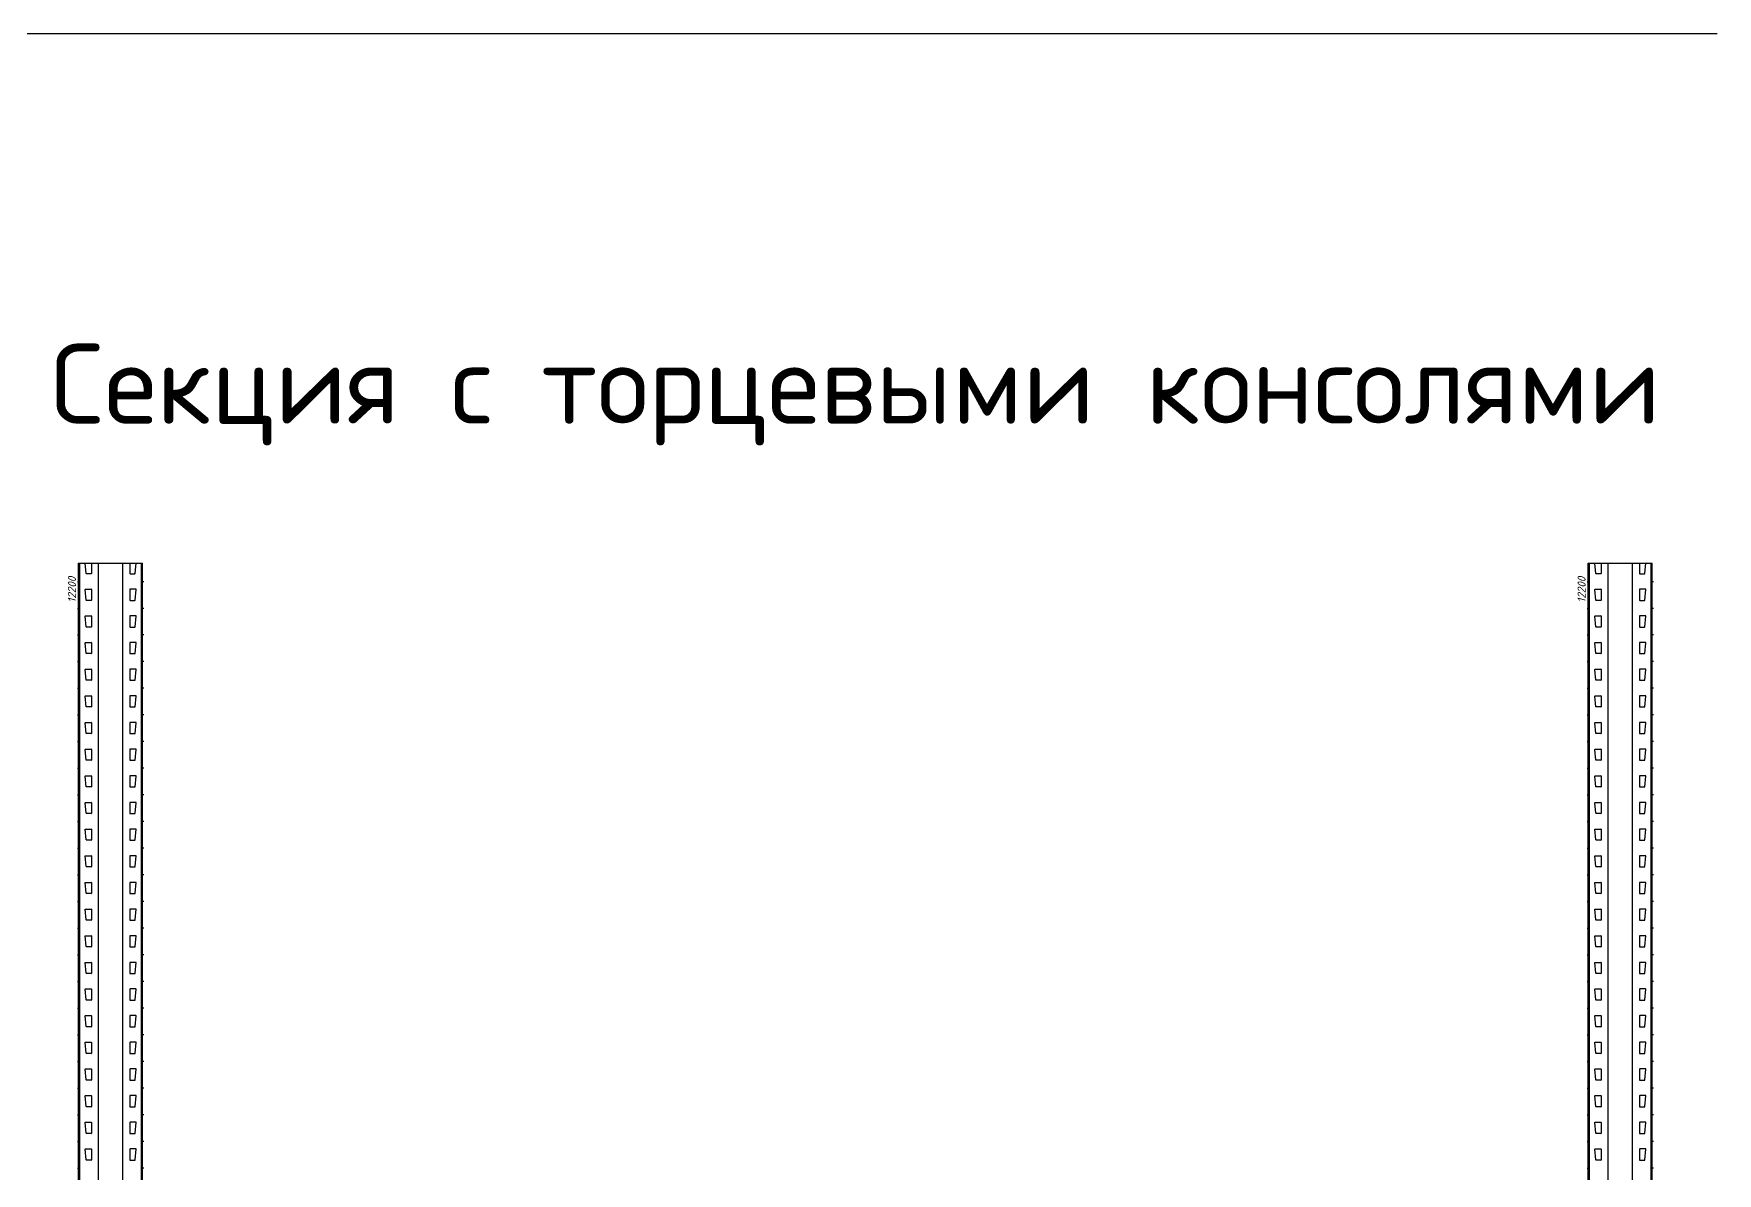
# Model space of a CAD drawing. Header units: millimetres. Extents: x 2140 to 223837, y 2113 to 170313.
# Drawn here: x 219897 to 223054, y 120785 to 122922 of the extents above; entities that cross this region are included whole.
import ezdxf

# ---------------------------------------------------------------- set-up
doc = ezdxf.new("R2010")
doc.units = ezdxf.units.MM
doc.layers.add('2.Стойка', color=7, linetype='Continuous')
doc.layers.add('Сетка def', color=7, linetype='Continuous')
doc.styles.get("Standard").update_dxf_attribs({"font": 'isocpeur.ttf'})
doc.styles.add('Курсив', font='isocpeui.ttf')
doc.dimstyles.new('Рзм блок', dxfattribs={"dimtxt": 40, "dimasz": 80, "dimexe": 0.18, "dimexo": 0, "dimgap": 5, "dimtad": 1, "dimtoh": 1, "dimdec": 0, "dimzin": 0, "dimdsep": 46, "dimtxsty": 'Курсив', "dimblk": 'NONE', "dimcen": 0.09, "dimse1": 1, "dimse2": 1, "dimsd1": 1, "dimsd2": 1, "dimadec": 0, "dimazin": 0, "dimtfac": 1, "dimtdec": 0, "dimtofl": 0, "dimtmove": 0, "dimatfit": 2, "dimldrblk": 'NONE', "dimfxl": 0.18, "dimtolj": 1, "dimtzin": 0, "dimarcsym": 0})

# ---------------------------------------------------------------- blocks, each defined once
blk = doc.blocks.new('*D492')
at = {"layer": 'Defpoints', "color": 0, "linetype": 'ByBlock', "transparency": 16777216}
for p in [(-120, 12200), (0, 12200), (0, 0)]:
    blk.add_point(p, dxfattribs=at)
at = {"color": 0, "linetype": 'ByBlock', "transparency": 16777216, "insert": (-132.5, 12150), "char_height": 15, "attachment_point": 5, "rotation": 90, "style": 'Курсив'}
blk.add_mtext('\\A1;12200', dxfattribs=at)
blk = doc.blocks.new('_None')
blk = doc.blocks.new('*D495')
at = {"layer": 'Defpoints', "color": 0, "linetype": 'ByBlock', "transparency": 16777216}
for p in [(-120, 12200), (0, 12200), (0, 0)]:
    blk.add_point(p, dxfattribs=at)
at = {"color": 0, "linetype": 'ByBlock', "transparency": 16777216, "insert": (-132.5, 12150), "char_height": 15, "attachment_point": 5, "rotation": 90, "style": 'Курсив'}
blk.add_mtext('\\A1;12200', dxfattribs=at)
blk = doc.blocks.new('*U491')
at = {"layer": '2.Стойка', "color": 0, "linetype": 'ByBlock'}
for p, q in [((-120, 0), (-120, 12200)), ((-120, 12200), (0, 12200)), ((-118, 0), (-118, 12200)), ((-106.1, 12180.5), (-108, 12200)), ((-96, 12200), (-96, 12180.5)), ((-82.7, 0), (-82.7, 12200)), ((-37.3, 0), (-37.3, 12200)), ((-24, 12200), (-24, 12180.5)), ((-13.9, 12180.5), (-12, 12200)), ((-2, 0), (-2, 12200)), ((0, 0), (0, 12200)), ((-122, 12165), (-118, 12165)), ((-120, 12170.5), (-118, 12170.5)), ((-120, 12159.5), (-118, 12159.5)), ((-96.5, 12180), (-105.6, 12180)), ((-23.5, 12180), (-14.4, 12180)), ((0, 12170.5), (-2, 12170.5)), ((2, 12165), (-2, 12165)), ((0, 12159.5), (-2, 12159.5)), ((-120, 12120.5), (-118, 12120.5)), ((-106.1, 12130.5), (-108, 12150.5)), ((-107.5, 12151), (-96.5, 12151)), ((-96.5, 12130), (-105.6, 12130)), ((-96, 12150.5), (-96, 12130.5)), ((-24, 12150.5), (-24, 12130.5)), ((-12.5, 12151), (-23.5, 12151)), ((-23.5, 12130), (-14.4, 12130)), ((-13.9, 12130.5), (-12, 12150.5)), ((0, 12120.5), (-2, 12120.5)), ((-122, 12115), (-118, 12115)), ((-120, 12109.5), (-118, 12109.5)), ((-106.1, 12080.5), (-108, 12100.5)), ((-107.5, 12101), (-96.5, 12101)), ((-96, 12100.5), (-96, 12080.5)), ((-24, 12100.5), (-24, 12080.5)), ((-12.5, 12101), (-23.5, 12101)), ((-13.9, 12080.5), (-12, 12100.5)), ((2, 12115), (-2, 12115)), ((0, 12109.5), (-2, 12109.5)), ((-122, 12065), (-118, 12065)), ((-120, 12070.5), (-118, 12070.5)), ((-120, 12059.5), (-118, 12059.5)), ((-96.5, 12080), (-105.6, 12080)), ((-23.5, 12080), (-14.4, 12080)), ((0, 12070.5), (-2, 12070.5)), ((2, 12065), (-2, 12065)), ((0, 12059.5), (-2, 12059.5)), ((-106.1, 12030.5), (-108, 12050.5)), ((-107.5, 12051), (-96.5, 12051)), ((-96.5, 12030), (-105.6, 12030)), ((-96, 12050.5), (-96, 12030.5)), ((-24, 12050.5), (-24, 12030.5)), ((-12.5, 12051), (-23.5, 12051)), ((-23.5, 12030), (-14.4, 12030)), ((-13.9, 12030.5), (-12, 12050.5)), ((-122, 12015), (-118, 12015)), ((-120, 12020.5), (-118, 12020.5)), ((-120, 12009.5), (-118, 12009.5)), ((-106.1, 11980.5), (-108, 12000.5)), ((-107.5, 12001), (-96.5, 12001)), ((-96, 12000.5), (-96, 11980.5)), ((-24, 12000.5), (-24, 11980.5)), ((-12.5, 12001), (-23.5, 12001)), ((-13.9, 11980.5), (-12, 12000.5)), ((0, 12020.5), (-2, 12020.5)), ((2, 12015), (-2, 12015)), ((0, 12009.5), (-2, 12009.5)), ((-122, 11965), (-118, 11965)), ((-120, 11970.5), (-118, 11970.5)), ((-96.5, 11980), (-105.6, 11980)), ((-23.5, 11980), (-14.4, 11980)), ((0, 11970.5), (-2, 11970.5)), ((2, 11965), (-2, 11965)), ((-120, 11959.5), (-118, 11959.5)), ((-106.1, 11930.5), (-108, 11950.5)), ((-107.5, 11951), (-96.5, 11951)), ((-96, 11950.5), (-96, 11930.5)), ((-24, 11950.5), (-24, 11930.5)), ((-12.5, 11951), (-23.5, 11951)), ((-13.9, 11930.5), (-12, 11950.5)), ((0, 11959.5), (-2, 11959.5)), ((-122, 11915), (-118, 11915)), ((-120, 11920.5), (-118, 11920.5)), ((-120, 11909.5), (-118, 11909.5)), ((-106.1, 11880.5), (-108, 11900.5)), ((-107.5, 11901), (-96.5, 11901)), ((-96.5, 11930), (-105.6, 11930)), ((-96, 11900.5), (-96, 11880.5)), ((-24, 11900.5), (-24, 11880.5)), ((-23.5, 11930), (-14.4, 11930)), ((-12.5, 11901), (-23.5, 11901)), ((-13.9, 11880.5), (-12, 11900.5)), ((0, 11920.5), (-2, 11920.5)), ((2, 11915), (-2, 11915)), ((0, 11909.5), (-2, 11909.5)), ((-120, 11870.5), (-118, 11870.5)), ((-96.5, 11880), (-105.6, 11880)), ((-23.5, 11880), (-14.4, 11880)), ((0, 11870.5), (-2, 11870.5)), ((-122, 11865), (-118, 11865)), ((-120, 11859.5), (-118, 11859.5)), ((-106.1, 11830.5), (-108, 11850.5)), ((-107.5, 11851), (-96.5, 11851)), ((-96, 11850.5), (-96, 11830.5)), ((-24, 11850.5), (-24, 11830.5)), ((-12.5, 11851), (-23.5, 11851)), ((-13.9, 11830.5), (-12, 11850.5)), ((2, 11865), (-2, 11865)), ((0, 11859.5), (-2, 11859.5)), ((-122, 11815), (-118, 11815)), ((-120, 11820.5), (-118, 11820.5)), ((-120, 11809.5), (-118, 11809.5)), ((-96.5, 11830), (-105.6, 11830)), ((-23.5, 11830), (-14.4, 11830)), ((0, 11820.5), (-2, 11820.5)), ((2, 11815), (-2, 11815)), ((0, 11809.5), (-2, 11809.5)), ((-106.1, 11780.5), (-108, 11800.5)), ((-107.5, 11801), (-96.5, 11801)), ((-96.5, 11780), (-105.6, 11780)), ((-96, 11800.5), (-96, 11780.5)), ((-24, 11800.5), (-24, 11780.5)), ((-12.5, 11801), (-23.5, 11801)), ((-23.5, 11780), (-14.4, 11780)), ((-13.9, 11780.5), (-12, 11800.5)), ((-122, 11765), (-118, 11765)), ((-120, 11770.5), (-118, 11770.5)), ((-120, 11759.5), (-118, 11759.5)), ((-106.1, 11730.5), (-108, 11750.5)), ((-107.5, 11751), (-96.5, 11751)), ((-96, 11750.5), (-96, 11730.5)), ((-24, 11750.5), (-24, 11730.5)), ((-12.5, 11751), (-23.5, 11751)), ((-13.9, 11730.5), (-12, 11750.5)), ((0, 11770.5), (-2, 11770.5)), ((2, 11765), (-2, 11765)), ((0, 11759.5), (-2, 11759.5)), ((-122, 11715), (-118, 11715)), ((-120, 11720.5), (-118, 11720.5)), ((-120, 11709.5), (-118, 11709.5)), ((-96.5, 11730), (-105.6, 11730)), ((-23.5, 11730), (-14.4, 11730)), ((0, 11720.5), (-2, 11720.5)), ((2, 11715), (-2, 11715)), ((0, 11709.5), (-2, 11709.5)), ((-106.1, 11680.5), (-108, 11700.5)), ((-107.5, 11701), (-96.5, 11701)), ((-96.5, 11680), (-105.6, 11680)), ((-96, 11700.5), (-96, 11680.5)), ((-24, 11700.5), (-24, 11680.5)), ((-12.5, 11701), (-23.5, 11701)), ((-23.5, 11680), (-14.4, 11680)), ((-13.9, 11680.5), (-12, 11700.5)), ((-122, 11665), (-118, 11665)), ((-120, 11670.5), (-118, 11670.5)), ((-120, 11659.5), (-118, 11659.5)), ((-106.1, 11630.5), (-108, 11650.5)), ((-107.5, 11651), (-96.5, 11651)), ((-96, 11650.5), (-96, 11630.5)), ((-24, 11650.5), (-24, 11630.5)), ((-12.5, 11651), (-23.5, 11651)), ((-13.9, 11630.5), (-12, 11650.5)), ((0, 11670.5), (-2, 11670.5)), ((2, 11665), (-2, 11665)), ((0, 11659.5), (-2, 11659.5)), ((-122, 11615), (-118, 11615)), ((-120, 11620.5), (-118, 11620.5)), ((-96.5, 11630), (-105.6, 11630)), ((-23.5, 11630), (-14.4, 11630)), ((0, 11620.5), (-2, 11620.5)), ((2, 11615), (-2, 11615)), ((-120, 11609.5), (-118, 11609.5)), ((-106.1, 11580.5), (-108, 11600.5)), ((-107.5, 11601), (-96.5, 11601)), ((-96, 11600.5), (-96, 11580.5)), ((-24, 11600.5), (-24, 11580.5)), ((-12.5, 11601), (-23.5, 11601)), ((-13.9, 11580.5), (-12, 11600.5)), ((0, 11609.5), (-2, 11609.5)), ((-122, 11565), (-118, 11565)), ((-120, 11570.5), (-118, 11570.5)), ((-120, 11559.5), (-118, 11559.5)), ((-96.5, 11580), (-105.6, 11580)), ((-23.5, 11580), (-14.4, 11580)), ((0, 11570.5), (-2, 11570.5)), ((2, 11565), (-2, 11565)), ((0, 11559.5), (-2, 11559.5)), ((-120, 11520.5), (-118, 11520.5)), ((-106.1, 11530.5), (-108, 11550.5)), ((-107.5, 11551), (-96.5, 11551)), ((-96.5, 11530), (-105.6, 11530)), ((-96, 11550.5), (-96, 11530.5)), ((-24, 11550.5), (-24, 11530.5)), ((-12.5, 11551), (-23.5, 11551)), ((-23.5, 11530), (-14.4, 11530)), ((-13.9, 11530.5), (-12, 11550.5)), ((0, 11520.5), (-2, 11520.5)), ((-122, 11515), (-118, 11515)), ((-120, 11509.5), (-118, 11509.5)), ((-106.1, 11480.5), (-108, 11500.5)), ((-107.5, 11501), (-96.5, 11501)), ((-96, 11500.5), (-96, 11480.5)), ((-24, 11500.5), (-24, 11480.5)), ((-12.5, 11501), (-23.5, 11501)), ((-13.9, 11480.5), (-12, 11500.5)), ((2, 11515), (-2, 11515)), ((0, 11509.5), (-2, 11509.5)), ((-122, 11465), (-118, 11465)), ((-120, 11470.5), (-118, 11470.5)), ((-120, 11459.5), (-118, 11459.5)), ((-96.5, 11480), (-105.6, 11480)), ((-23.5, 11480), (-14.4, 11480)), ((0, 11470.5), (-2, 11470.5)), ((2, 11465), (-2, 11465)), ((0, 11459.5), (-2, 11459.5)), ((-106.1, 11430.5), (-108, 11450.5)), ((-107.5, 11451), (-96.5, 11451)), ((-96.5, 11430), (-105.6, 11430)), ((-96, 11450.5), (-96, 11430.5)), ((-24, 11450.5), (-24, 11430.5)), ((-12.5, 11451), (-23.5, 11451)), ((-23.5, 11430), (-14.4, 11430)), ((-13.9, 11430.5), (-12, 11450.5)), ((-122, 11415), (-118, 11415)), ((-120, 11420.5), (-118, 11420.5)), ((-120, 11409.5), (-118, 11409.5)), ((-106.1, 11380.5), (-108, 11400.5)), ((-107.5, 11401), (-96.5, 11401)), ((-96, 11400.5), (-96, 11380.5)), ((-24, 11400.5), (-24, 11380.5)), ((-12.5, 11401), (-23.5, 11401)), ((-13.9, 11380.5), (-12, 11400.5)), ((0, 11420.5), (-2, 11420.5)), ((2, 11415), (-2, 11415)), ((0, 11409.5), (-2, 11409.5)), ((-122, 11365), (-118, 11365)), ((-120, 11370.5), (-118, 11370.5)), ((-96.5, 11380), (-105.6, 11380)), ((-23.5, 11380), (-14.4, 11380)), ((0, 11370.5), (-2, 11370.5)), ((2, 11365), (-2, 11365)), ((-120, 11359.5), (-118, 11359.5)), ((-106.1, 11330.5), (-108, 11350.5)), ((-107.5, 11351), (-96.5, 11351)), ((-96, 11350.5), (-96, 11330.5)), ((-24, 11350.5), (-24, 11330.5)), ((-12.5, 11351), (-23.5, 11351)), ((-13.9, 11330.5), (-12, 11350.5)), ((0, 11359.5), (-2, 11359.5)), ((-122, 11315), (-118, 11315)), ((-120, 11320.5), (-118, 11320.5)), ((-120, 11309.5), (-118, 11309.5)), ((-106.1, 11280.5), (-108, 11300.5)), ((-107.5, 11301), (-96.5, 11301)), ((-96.5, 11330), (-105.6, 11330)), ((-96, 11300.5), (-96, 11280.5)), ((-24, 11300.5), (-24, 11280.5)), ((-23.5, 11330), (-14.4, 11330)), ((-12.5, 11301), (-23.5, 11301)), ((-13.9, 11280.5), (-12, 11300.5)), ((0, 11320.5), (-2, 11320.5)), ((2, 11315), (-2, 11315)), ((0, 11309.5), (-2, 11309.5)), ((-120, 11270.5), (-118, 11270.5)), ((-96.5, 11280), (-105.6, 11280)), ((-23.5, 11280), (-14.4, 11280)), ((0, 11270.5), (-2, 11270.5)), ((-122, 11265), (-118, 11265)), ((-120, 11259.5), (-118, 11259.5)), ((-106.1, 11230.5), (-108, 11250.5)), ((-107.5, 11251), (-96.5, 11251)), ((-96, 11250.5), (-96, 11230.5)), ((-24, 11250.5), (-24, 11230.5)), ((-12.5, 11251), (-23.5, 11251)), ((-13.9, 11230.5), (-12, 11250.5)), ((2, 11265), (-2, 11265)), ((0, 11259.5), (-2, 11259.5)), ((-122, 11215), (-118, 11215)), ((-120, 11220.5), (-118, 11220.5)), ((-120, 11209.5), (-118, 11209.5)), ((-96.5, 11230), (-105.6, 11230)), ((-23.5, 11230), (-14.4, 11230)), ((0, 11220.5), (-2, 11220.5)), ((2, 11215), (-2, 11215)), ((0, 11209.5), (-2, 11209.5)), ((-106.1, 11180.5), (-108, 11200.5)), ((-107.5, 11201), (-96.5, 11201)), ((-96.5, 11180), (-105.6, 11180)), ((-96, 11200.5), (-96, 11180.5)), ((-24, 11200.5), (-24, 11180.5)), ((-12.5, 11201), (-23.5, 11201)), ((-23.5, 11180), (-14.4, 11180)), ((-13.9, 11180.5), (-12, 11200.5)), ((-122, 11165), (-118, 11165)), ((-120, 11170.5), (-118, 11170.5)), ((-120, 11159.5), (-118, 11159.5)), ((-106.1, 11130.5), (-108, 11150.5)), ((-107.5, 11151), (-96.5, 11151)), ((-96, 11150.5), (-96, 11130.5)), ((-24, 11150.5), (-24, 11130.5)), ((-12.5, 11151), (-23.5, 11151)), ((-13.9, 11130.5), (-12, 11150.5)), ((0, 11170.5), (-2, 11170.5)), ((2, 11165), (-2, 11165)), ((0, 11159.5), (-2, 11159.5)), ((-122, 11115), (-118, 11115)), ((-120, 11120.5), (-118, 11120.5)), ((-96.5, 11130), (-105.6, 11130)), ((-23.5, 11130), (-14.4, 11130)), ((0, 11120.5), (-2, 11120.5)), ((2, 11115), (-2, 11115)), ((-120, 11109.5), (-118, 11109.5)), ((-106.1, 11080.5), (-108, 11100.5)), ((-107.5, 11101), (-96.5, 11101)), ((-96.5, 11080), (-105.6, 11080)), ((-96, 11100.5), (-96, 11080.5)), ((-24, 11100.5), (-24, 11080.5)), ((-12.5, 11101), (-23.5, 11101)), ((-23.5, 11080), (-14.4, 11080)), ((-13.9, 11080.5), (-12, 11100.5)), ((0, 11109.5), (-2, 11109.5)), ((-122, 11065), (-118, 11065)), ((-120, 11070.5), (-118, 11070.5)), ((-120, 11059.5), (-118, 11059.5)), ((0, 11070.5), (-2, 11070.5)), ((2, 11065), (-2, 11065)), ((0, 11059.5), (-2, 11059.5))]:
    blk.add_line(p, q, dxfattribs=at)
for centre, start, end in [((-105.6, 12180.5), 185.4403, 270), ((-96.5, 12180.5), 270, 0), ((-23.5, 12180.5), 180, 270), ((-14.4, 12180.5), 270, 354.5597), ((-107.5, 12150.5), 90, 185.4403), ((-105.6, 12130.5), 185.4403, 270), ((-96.5, 12150.5), 0, 90), ((-96.5, 12130.5), 270, 0), ((-23.5, 12150.5), 90, 180), ((-23.5, 12130.5), 180, 270), ((-14.4, 12130.5), 270, 354.5597), ((-12.5, 12150.5), 354.5597, 90), ((-107.5, 12100.5), 90, 185.4403), ((-96.5, 12100.5), 0, 90), ((-23.5, 12100.5), 90, 180), ((-12.5, 12100.5), 354.5597, 90), ((-105.6, 12080.5), 185.4403, 270), ((-96.5, 12080.5), 270, 0), ((-23.5, 12080.5), 180, 270), ((-14.4, 12080.5), 270, 354.5597), ((-107.5, 12050.5), 90, 185.4403), ((-105.6, 12030.5), 185.4403, 270), ((-96.5, 12050.5), 0, 90), ((-96.5, 12030.5), 270, 0), ((-23.5, 12050.5), 90, 180), ((-23.5, 12030.5), 180, 270), ((-14.4, 12030.5), 270, 354.5597), ((-12.5, 12050.5), 354.5597, 90), ((-107.5, 12000.5), 90, 185.4403), ((-96.5, 12000.5), 0, 90), ((-23.5, 12000.5), 90, 180), ((-12.5, 12000.5), 354.5597, 90), ((-105.6, 11980.5), 185.4403, 270), ((-96.5, 11980.5), 270, 0), ((-23.5, 11980.5), 180, 270), ((-14.4, 11980.5), 270, 354.5597), ((-107.5, 11950.5), 90, 185.4403), ((-105.6, 11930.5), 185.4403, 270), ((-96.5, 11950.5), 0, 90), ((-96.5, 11930.5), 270, 0), ((-23.5, 11950.5), 90, 180), ((-23.5, 11930.5), 180, 270), ((-14.4, 11930.5), 270, 354.5597), ((-12.5, 11950.5), 354.5597, 90), ((-107.5, 11900.5), 90, 185.4403), ((-96.5, 11900.5), 0, 90), ((-23.5, 11900.5), 90, 180), ((-12.5, 11900.5), 354.5597, 90), ((-105.6, 11880.5), 185.4403, 270), ((-96.5, 11880.5), 270, 0), ((-23.5, 11880.5), 180, 270), ((-14.4, 11880.5), 270, 354.5597), ((-107.5, 11850.5), 90, 185.4403), ((-96.5, 11850.5), 0, 90), ((-23.5, 11850.5), 90, 180), ((-12.5, 11850.5), 354.5597, 90), ((-105.6, 11830.5), 185.4403, 270), ((-96.5, 11830.5), 270, 0), ((-23.5, 11830.5), 180, 270), ((-14.4, 11830.5), 270, 354.5597), ((-107.5, 11800.5), 90, 185.4403), ((-105.6, 11780.5), 185.4403, 270), ((-96.5, 11800.5), 0, 90), ((-96.5, 11780.5), 270, 0), ((-23.5, 11800.5), 90, 180), ((-23.5, 11780.5), 180, 270), ((-14.4, 11780.5), 270, 354.5597), ((-12.5, 11800.5), 354.5597, 90), ((-107.5, 11750.5), 90, 185.4403), ((-96.5, 11750.5), 0, 90), ((-23.5, 11750.5), 90, 180), ((-12.5, 11750.5), 354.5597, 90), ((-105.6, 11730.5), 185.4403, 270), ((-96.5, 11730.5), 270, 0), ((-23.5, 11730.5), 180, 270), ((-14.4, 11730.5), 270, 354.5597), ((-107.5, 11700.5), 90, 185.4403), ((-105.6, 11680.5), 185.4403, 270), ((-96.5, 11700.5), 0, 90), ((-96.5, 11680.5), 270, 0), ((-23.5, 11700.5), 90, 180), ((-23.5, 11680.5), 180, 270), ((-14.4, 11680.5), 270, 354.5597), ((-12.5, 11700.5), 354.5597, 90), ((-107.5, 11650.5), 90, 185.4403), ((-96.5, 11650.5), 0, 90), ((-23.5, 11650.5), 90, 180), ((-12.5, 11650.5), 354.5597, 90), ((-105.6, 11630.5), 185.4403, 270), ((-96.5, 11630.5), 270, 0), ((-23.5, 11630.5), 180, 270), ((-14.4, 11630.5), 270, 354.5597), ((-107.5, 11600.5), 90, 185.4403), ((-96.5, 11600.5), 0, 90), ((-23.5, 11600.5), 90, 180), ((-12.5, 11600.5), 354.5597, 90), ((-105.6, 11580.5), 185.4403, 270), ((-96.5, 11580.5), 270, 0), ((-23.5, 11580.5), 180, 270), ((-14.4, 11580.5), 270, 354.5597), ((-107.5, 11550.5), 90, 185.4403), ((-105.6, 11530.5), 185.4403, 270), ((-96.5, 11550.5), 0, 90), ((-96.5, 11530.5), 270, 0), ((-23.5, 11550.5), 90, 180), ((-23.5, 11530.5), 180, 270), ((-14.4, 11530.5), 270, 354.5597), ((-12.5, 11550.5), 354.5597, 90), ((-107.5, 11500.5), 90, 185.4403), ((-96.5, 11500.5), 0, 90), ((-23.5, 11500.5), 90, 180), ((-12.5, 11500.5), 354.5597, 90), ((-105.6, 11480.5), 185.4403, 270), ((-96.5, 11480.5), 270, 0), ((-23.5, 11480.5), 180, 270), ((-14.4, 11480.5), 270, 354.5597), ((-107.5, 11450.5), 90, 185.4403), ((-105.6, 11430.5), 185.4403, 270), ((-96.5, 11450.5), 0, 90), ((-96.5, 11430.5), 270, 0), ((-23.5, 11450.5), 90, 180), ((-23.5, 11430.5), 180, 270), ((-14.4, 11430.5), 270, 354.5597), ((-12.5, 11450.5), 354.5597, 90), ((-107.5, 11400.5), 90, 185.4403), ((-96.5, 11400.5), 0, 90), ((-23.5, 11400.5), 90, 180), ((-12.5, 11400.5), 354.5597, 90), ((-105.6, 11380.5), 185.4403, 270), ((-96.5, 11380.5), 270, 0), ((-23.5, 11380.5), 180, 270), ((-14.4, 11380.5), 270, 354.5597), ((-107.5, 11350.5), 90, 185.4403), ((-96.5, 11350.5), 0, 90), ((-23.5, 11350.5), 90, 180), ((-12.5, 11350.5), 354.5597, 90), ((-107.5, 11300.5), 90, 185.4403), ((-105.6, 11330.5), 185.4403, 270), ((-96.5, 11330.5), 270, 0), ((-96.5, 11300.5), 0, 90), ((-23.5, 11330.5), 180, 270), ((-23.5, 11300.5), 90, 180), ((-14.4, 11330.5), 270, 354.5597), ((-12.5, 11300.5), 354.5597, 90), ((-105.6, 11280.5), 185.4403, 270), ((-96.5, 11280.5), 270, 0), ((-23.5, 11280.5), 180, 270), ((-14.4, 11280.5), 270, 354.5597), ((-107.5, 11250.5), 90, 185.4403), ((-96.5, 11250.5), 0, 90), ((-23.5, 11250.5), 90, 180), ((-12.5, 11250.5), 354.5597, 90), ((-105.6, 11230.5), 185.4403, 270), ((-96.5, 11230.5), 270, 0), ((-23.5, 11230.5), 180, 270), ((-14.4, 11230.5), 270, 354.5597), ((-107.5, 11200.5), 90, 185.4403), ((-105.6, 11180.5), 185.4403, 270), ((-96.5, 11200.5), 0, 90), ((-96.5, 11180.5), 270, 0), ((-23.5, 11200.5), 90, 180), ((-23.5, 11180.5), 180, 270), ((-14.4, 11180.5), 270, 354.5597), ((-12.5, 11200.5), 354.5597, 90), ((-107.5, 11150.5), 90, 185.4403), ((-96.5, 11150.5), 0, 90), ((-23.5, 11150.5), 90, 180), ((-12.5, 11150.5), 354.5597, 90), ((-105.6, 11130.5), 185.4403, 270), ((-96.5, 11130.5), 270, 0), ((-23.5, 11130.5), 180, 270), ((-14.4, 11130.5), 270, 354.5597), ((-107.5, 11100.5), 90, 185.4403), ((-105.6, 11080.5), 185.4403, 270), ((-96.5, 11100.5), 0, 90), ((-96.5, 11080.5), 270, 0), ((-23.5, 11100.5), 90, 180), ((-23.5, 11080.5), 180, 270), ((-14.4, 11080.5), 270, 354.5597), ((-12.5, 11100.5), 354.5597, 90)]:
    blk.add_arc(centre, 0.5, start, end, dxfattribs=at)
at = {"color": 252, "linetype": 'ByBlock', "true_color": 0x939598}
dim = blk.add_linear_dim(base=(-120, 12200), p1=(0, 0), p2=(0, 12200), angle=90, dimstyle='Рзм блок', override={"dimtxt": 15}, dxfattribs=at)
dim.commit()
dim.dimension.update_dxf_attribs({"geometry": '*D492', "text_midpoint": (-120, 12150), "dimtype": 160})
blk = doc.blocks.new('*U494')
at = {"layer": '2.Стойка', "color": 0, "linetype": 'ByBlock'}
for p, q in [((-120, 0), (-120, 12200)), ((-120, 12200), (0, 12200)), ((-118, 0), (-118, 12200)), ((-106.1, 12180.5), (-108, 12200)), ((-96, 12200), (-96, 12180.5)), ((-82.7, 0), (-82.7, 12200)), ((-37.3, 0), (-37.3, 12200)), ((-24, 12200), (-24, 12180.5)), ((-13.9, 12180.5), (-12, 12200)), ((-2, 0), (-2, 12200)), ((0, 0), (0, 12200)), ((-122, 12165), (-118, 12165)), ((-120, 12170.5), (-118, 12170.5)), ((-120, 12159.5), (-118, 12159.5)), ((-96.5, 12180), (-105.6, 12180)), ((-23.5, 12180), (-14.4, 12180)), ((0, 12170.5), (-2, 12170.5)), ((2, 12165), (-2, 12165)), ((0, 12159.5), (-2, 12159.5)), ((-120, 12120.5), (-118, 12120.5)), ((-106.1, 12130.5), (-108, 12150.5)), ((-107.5, 12151), (-96.5, 12151)), ((-96.5, 12130), (-105.6, 12130)), ((-96, 12150.5), (-96, 12130.5)), ((-24, 12150.5), (-24, 12130.5)), ((-12.5, 12151), (-23.5, 12151)), ((-23.5, 12130), (-14.4, 12130)), ((-13.9, 12130.5), (-12, 12150.5)), ((0, 12120.5), (-2, 12120.5)), ((-122, 12115), (-118, 12115)), ((-120, 12109.5), (-118, 12109.5)), ((-106.1, 12080.5), (-108, 12100.5)), ((-107.5, 12101), (-96.5, 12101)), ((-96, 12100.5), (-96, 12080.5)), ((-24, 12100.5), (-24, 12080.5)), ((-12.5, 12101), (-23.5, 12101)), ((-13.9, 12080.5), (-12, 12100.5)), ((2, 12115), (-2, 12115)), ((0, 12109.5), (-2, 12109.5)), ((-122, 12065), (-118, 12065)), ((-120, 12070.5), (-118, 12070.5)), ((-120, 12059.5), (-118, 12059.5)), ((-96.5, 12080), (-105.6, 12080)), ((-23.5, 12080), (-14.4, 12080)), ((0, 12070.5), (-2, 12070.5)), ((2, 12065), (-2, 12065)), ((0, 12059.5), (-2, 12059.5)), ((-106.1, 12030.5), (-108, 12050.5)), ((-107.5, 12051), (-96.5, 12051)), ((-96.5, 12030), (-105.6, 12030)), ((-96, 12050.5), (-96, 12030.5)), ((-24, 12050.5), (-24, 12030.5)), ((-12.5, 12051), (-23.5, 12051)), ((-23.5, 12030), (-14.4, 12030)), ((-13.9, 12030.5), (-12, 12050.5)), ((-122, 12015), (-118, 12015)), ((-120, 12020.5), (-118, 12020.5)), ((-120, 12009.5), (-118, 12009.5)), ((-106.1, 11980.5), (-108, 12000.5)), ((-107.5, 12001), (-96.5, 12001)), ((-96, 12000.5), (-96, 11980.5)), ((-24, 12000.5), (-24, 11980.5)), ((-12.5, 12001), (-23.5, 12001)), ((-13.9, 11980.5), (-12, 12000.5)), ((0, 12020.5), (-2, 12020.5)), ((2, 12015), (-2, 12015)), ((0, 12009.5), (-2, 12009.5)), ((-122, 11965), (-118, 11965)), ((-120, 11970.5), (-118, 11970.5)), ((-96.5, 11980), (-105.6, 11980)), ((-23.5, 11980), (-14.4, 11980)), ((0, 11970.5), (-2, 11970.5)), ((2, 11965), (-2, 11965)), ((-120, 11959.5), (-118, 11959.5)), ((-106.1, 11930.5), (-108, 11950.5)), ((-107.5, 11951), (-96.5, 11951)), ((-96, 11950.5), (-96, 11930.5)), ((-24, 11950.5), (-24, 11930.5)), ((-12.5, 11951), (-23.5, 11951)), ((-13.9, 11930.5), (-12, 11950.5)), ((0, 11959.5), (-2, 11959.5)), ((-122, 11915), (-118, 11915)), ((-120, 11920.5), (-118, 11920.5)), ((-120, 11909.5), (-118, 11909.5)), ((-106.1, 11880.5), (-108, 11900.5)), ((-107.5, 11901), (-96.5, 11901)), ((-96.5, 11930), (-105.6, 11930)), ((-96, 11900.5), (-96, 11880.5)), ((-24, 11900.5), (-24, 11880.5)), ((-23.5, 11930), (-14.4, 11930)), ((-12.5, 11901), (-23.5, 11901)), ((-13.9, 11880.5), (-12, 11900.5)), ((0, 11920.5), (-2, 11920.5)), ((2, 11915), (-2, 11915)), ((0, 11909.5), (-2, 11909.5)), ((-120, 11870.5), (-118, 11870.5)), ((-96.5, 11880), (-105.6, 11880)), ((-23.5, 11880), (-14.4, 11880)), ((0, 11870.5), (-2, 11870.5)), ((-122, 11865), (-118, 11865)), ((-120, 11859.5), (-118, 11859.5)), ((-106.1, 11830.5), (-108, 11850.5)), ((-107.5, 11851), (-96.5, 11851)), ((-96, 11850.5), (-96, 11830.5)), ((-24, 11850.5), (-24, 11830.5)), ((-12.5, 11851), (-23.5, 11851)), ((-13.9, 11830.5), (-12, 11850.5)), ((2, 11865), (-2, 11865)), ((0, 11859.5), (-2, 11859.5)), ((-122, 11815), (-118, 11815)), ((-120, 11820.5), (-118, 11820.5)), ((-120, 11809.5), (-118, 11809.5)), ((-96.5, 11830), (-105.6, 11830)), ((-23.5, 11830), (-14.4, 11830)), ((0, 11820.5), (-2, 11820.5)), ((2, 11815), (-2, 11815)), ((0, 11809.5), (-2, 11809.5)), ((-106.1, 11780.5), (-108, 11800.5)), ((-107.5, 11801), (-96.5, 11801)), ((-96.5, 11780), (-105.6, 11780)), ((-96, 11800.5), (-96, 11780.5)), ((-24, 11800.5), (-24, 11780.5)), ((-12.5, 11801), (-23.5, 11801)), ((-23.5, 11780), (-14.4, 11780)), ((-13.9, 11780.5), (-12, 11800.5)), ((-122, 11765), (-118, 11765)), ((-120, 11770.5), (-118, 11770.5)), ((-120, 11759.5), (-118, 11759.5)), ((-106.1, 11730.5), (-108, 11750.5)), ((-107.5, 11751), (-96.5, 11751)), ((-96, 11750.5), (-96, 11730.5)), ((-24, 11750.5), (-24, 11730.5)), ((-12.5, 11751), (-23.5, 11751)), ((-13.9, 11730.5), (-12, 11750.5)), ((0, 11770.5), (-2, 11770.5)), ((2, 11765), (-2, 11765)), ((0, 11759.5), (-2, 11759.5)), ((-122, 11715), (-118, 11715)), ((-120, 11720.5), (-118, 11720.5)), ((-120, 11709.5), (-118, 11709.5)), ((-96.5, 11730), (-105.6, 11730)), ((-23.5, 11730), (-14.4, 11730)), ((0, 11720.5), (-2, 11720.5)), ((2, 11715), (-2, 11715)), ((0, 11709.5), (-2, 11709.5)), ((-106.1, 11680.5), (-108, 11700.5)), ((-107.5, 11701), (-96.5, 11701)), ((-96.5, 11680), (-105.6, 11680)), ((-96, 11700.5), (-96, 11680.5)), ((-24, 11700.5), (-24, 11680.5)), ((-12.5, 11701), (-23.5, 11701)), ((-23.5, 11680), (-14.4, 11680)), ((-13.9, 11680.5), (-12, 11700.5)), ((-122, 11665), (-118, 11665)), ((-120, 11670.5), (-118, 11670.5)), ((-120, 11659.5), (-118, 11659.5)), ((-106.1, 11630.5), (-108, 11650.5)), ((-107.5, 11651), (-96.5, 11651)), ((-96, 11650.5), (-96, 11630.5)), ((-24, 11650.5), (-24, 11630.5)), ((-12.5, 11651), (-23.5, 11651)), ((-13.9, 11630.5), (-12, 11650.5)), ((0, 11670.5), (-2, 11670.5)), ((2, 11665), (-2, 11665)), ((0, 11659.5), (-2, 11659.5)), ((-122, 11615), (-118, 11615)), ((-120, 11620.5), (-118, 11620.5)), ((-96.5, 11630), (-105.6, 11630)), ((-23.5, 11630), (-14.4, 11630)), ((0, 11620.5), (-2, 11620.5)), ((2, 11615), (-2, 11615)), ((-120, 11609.5), (-118, 11609.5)), ((-106.1, 11580.5), (-108, 11600.5)), ((-107.5, 11601), (-96.5, 11601)), ((-96, 11600.5), (-96, 11580.5)), ((-24, 11600.5), (-24, 11580.5)), ((-12.5, 11601), (-23.5, 11601)), ((-13.9, 11580.5), (-12, 11600.5)), ((0, 11609.5), (-2, 11609.5)), ((-122, 11565), (-118, 11565)), ((-120, 11570.5), (-118, 11570.5)), ((-120, 11559.5), (-118, 11559.5)), ((-96.5, 11580), (-105.6, 11580)), ((-23.5, 11580), (-14.4, 11580)), ((0, 11570.5), (-2, 11570.5)), ((2, 11565), (-2, 11565)), ((0, 11559.5), (-2, 11559.5)), ((-120, 11520.5), (-118, 11520.5)), ((-106.1, 11530.5), (-108, 11550.5)), ((-107.5, 11551), (-96.5, 11551)), ((-96.5, 11530), (-105.6, 11530)), ((-96, 11550.5), (-96, 11530.5)), ((-24, 11550.5), (-24, 11530.5)), ((-12.5, 11551), (-23.5, 11551)), ((-23.5, 11530), (-14.4, 11530)), ((-13.9, 11530.5), (-12, 11550.5)), ((0, 11520.5), (-2, 11520.5)), ((-122, 11515), (-118, 11515)), ((-120, 11509.5), (-118, 11509.5)), ((-106.1, 11480.5), (-108, 11500.5)), ((-107.5, 11501), (-96.5, 11501)), ((-96, 11500.5), (-96, 11480.5)), ((-24, 11500.5), (-24, 11480.5)), ((-12.5, 11501), (-23.5, 11501)), ((-13.9, 11480.5), (-12, 11500.5)), ((2, 11515), (-2, 11515)), ((0, 11509.5), (-2, 11509.5)), ((-122, 11465), (-118, 11465)), ((-120, 11470.5), (-118, 11470.5)), ((-120, 11459.5), (-118, 11459.5)), ((-96.5, 11480), (-105.6, 11480)), ((-23.5, 11480), (-14.4, 11480)), ((0, 11470.5), (-2, 11470.5)), ((2, 11465), (-2, 11465)), ((0, 11459.5), (-2, 11459.5)), ((-106.1, 11430.5), (-108, 11450.5)), ((-107.5, 11451), (-96.5, 11451)), ((-96.5, 11430), (-105.6, 11430)), ((-96, 11450.5), (-96, 11430.5)), ((-24, 11450.5), (-24, 11430.5)), ((-12.5, 11451), (-23.5, 11451)), ((-23.5, 11430), (-14.4, 11430)), ((-13.9, 11430.5), (-12, 11450.5)), ((-122, 11415), (-118, 11415)), ((-120, 11420.5), (-118, 11420.5)), ((-120, 11409.5), (-118, 11409.5)), ((-106.1, 11380.5), (-108, 11400.5)), ((-107.5, 11401), (-96.5, 11401)), ((-96, 11400.5), (-96, 11380.5)), ((-24, 11400.5), (-24, 11380.5)), ((-12.5, 11401), (-23.5, 11401)), ((-13.9, 11380.5), (-12, 11400.5)), ((0, 11420.5), (-2, 11420.5)), ((2, 11415), (-2, 11415)), ((0, 11409.5), (-2, 11409.5)), ((-122, 11365), (-118, 11365)), ((-120, 11370.5), (-118, 11370.5)), ((-96.5, 11380), (-105.6, 11380)), ((-23.5, 11380), (-14.4, 11380)), ((0, 11370.5), (-2, 11370.5)), ((2, 11365), (-2, 11365)), ((-120, 11359.5), (-118, 11359.5)), ((-106.1, 11330.5), (-108, 11350.5)), ((-107.5, 11351), (-96.5, 11351)), ((-96, 11350.5), (-96, 11330.5)), ((-24, 11350.5), (-24, 11330.5)), ((-12.5, 11351), (-23.5, 11351)), ((-13.9, 11330.5), (-12, 11350.5)), ((0, 11359.5), (-2, 11359.5)), ((-122, 11315), (-118, 11315)), ((-120, 11320.5), (-118, 11320.5)), ((-120, 11309.5), (-118, 11309.5)), ((-106.1, 11280.5), (-108, 11300.5)), ((-107.5, 11301), (-96.5, 11301)), ((-96.5, 11330), (-105.6, 11330)), ((-96, 11300.5), (-96, 11280.5)), ((-24, 11300.5), (-24, 11280.5)), ((-23.5, 11330), (-14.4, 11330)), ((-12.5, 11301), (-23.5, 11301)), ((-13.9, 11280.5), (-12, 11300.5)), ((0, 11320.5), (-2, 11320.5)), ((2, 11315), (-2, 11315)), ((0, 11309.5), (-2, 11309.5)), ((-120, 11270.5), (-118, 11270.5)), ((-96.5, 11280), (-105.6, 11280)), ((-23.5, 11280), (-14.4, 11280)), ((0, 11270.5), (-2, 11270.5)), ((-122, 11265), (-118, 11265)), ((-120, 11259.5), (-118, 11259.5)), ((-106.1, 11230.5), (-108, 11250.5)), ((-107.5, 11251), (-96.5, 11251)), ((-96, 11250.5), (-96, 11230.5)), ((-24, 11250.5), (-24, 11230.5)), ((-12.5, 11251), (-23.5, 11251)), ((-13.9, 11230.5), (-12, 11250.5)), ((2, 11265), (-2, 11265)), ((0, 11259.5), (-2, 11259.5)), ((-122, 11215), (-118, 11215)), ((-120, 11220.5), (-118, 11220.5)), ((-120, 11209.5), (-118, 11209.5)), ((-96.5, 11230), (-105.6, 11230)), ((-23.5, 11230), (-14.4, 11230)), ((0, 11220.5), (-2, 11220.5)), ((2, 11215), (-2, 11215)), ((0, 11209.5), (-2, 11209.5)), ((-106.1, 11180.5), (-108, 11200.5)), ((-107.5, 11201), (-96.5, 11201)), ((-96.5, 11180), (-105.6, 11180)), ((-96, 11200.5), (-96, 11180.5)), ((-24, 11200.5), (-24, 11180.5)), ((-12.5, 11201), (-23.5, 11201)), ((-23.5, 11180), (-14.4, 11180)), ((-13.9, 11180.5), (-12, 11200.5)), ((-122, 11165), (-118, 11165)), ((-120, 11170.5), (-118, 11170.5)), ((-120, 11159.5), (-118, 11159.5)), ((-106.1, 11130.5), (-108, 11150.5)), ((-107.5, 11151), (-96.5, 11151)), ((-96, 11150.5), (-96, 11130.5)), ((-24, 11150.5), (-24, 11130.5)), ((-12.5, 11151), (-23.5, 11151)), ((-13.9, 11130.5), (-12, 11150.5)), ((0, 11170.5), (-2, 11170.5)), ((2, 11165), (-2, 11165)), ((0, 11159.5), (-2, 11159.5)), ((-122, 11115), (-118, 11115)), ((-120, 11120.5), (-118, 11120.5)), ((-96.5, 11130), (-105.6, 11130)), ((-23.5, 11130), (-14.4, 11130)), ((0, 11120.5), (-2, 11120.5)), ((2, 11115), (-2, 11115)), ((-120, 11109.5), (-118, 11109.5)), ((-106.1, 11080.5), (-108, 11100.5)), ((-107.5, 11101), (-96.5, 11101)), ((-96.5, 11080), (-105.6, 11080)), ((-96, 11100.5), (-96, 11080.5)), ((-24, 11100.5), (-24, 11080.5)), ((-12.5, 11101), (-23.5, 11101)), ((-23.5, 11080), (-14.4, 11080)), ((-13.9, 11080.5), (-12, 11100.5)), ((0, 11109.5), (-2, 11109.5)), ((-122, 11065), (-118, 11065)), ((-120, 11070.5), (-118, 11070.5)), ((-120, 11059.5), (-118, 11059.5)), ((0, 11070.5), (-2, 11070.5)), ((2, 11065), (-2, 11065)), ((0, 11059.5), (-2, 11059.5))]:
    blk.add_line(p, q, dxfattribs=at)
for centre, start, end in [((-105.6, 12180.5), 185.4403, 270), ((-96.5, 12180.5), 270, 0), ((-23.5, 12180.5), 180, 270), ((-14.4, 12180.5), 270, 354.5597), ((-107.5, 12150.5), 90, 185.4403), ((-105.6, 12130.5), 185.4403, 270), ((-96.5, 12150.5), 0, 90), ((-96.5, 12130.5), 270, 0), ((-23.5, 12150.5), 90, 180), ((-23.5, 12130.5), 180, 270), ((-14.4, 12130.5), 270, 354.5597), ((-12.5, 12150.5), 354.5597, 90), ((-107.5, 12100.5), 90, 185.4403), ((-96.5, 12100.5), 0, 90), ((-23.5, 12100.5), 90, 180), ((-12.5, 12100.5), 354.5597, 90), ((-105.6, 12080.5), 185.4403, 270), ((-96.5, 12080.5), 270, 0), ((-23.5, 12080.5), 180, 270), ((-14.4, 12080.5), 270, 354.5597), ((-107.5, 12050.5), 90, 185.4403), ((-105.6, 12030.5), 185.4403, 270), ((-96.5, 12050.5), 0, 90), ((-96.5, 12030.5), 270, 0), ((-23.5, 12050.5), 90, 180), ((-23.5, 12030.5), 180, 270), ((-14.4, 12030.5), 270, 354.5597), ((-12.5, 12050.5), 354.5597, 90), ((-107.5, 12000.5), 90, 185.4403), ((-96.5, 12000.5), 0, 90), ((-23.5, 12000.5), 90, 180), ((-12.5, 12000.5), 354.5597, 90), ((-105.6, 11980.5), 185.4403, 270), ((-96.5, 11980.5), 270, 0), ((-23.5, 11980.5), 180, 270), ((-14.4, 11980.5), 270, 354.5597), ((-107.5, 11950.5), 90, 185.4403), ((-105.6, 11930.5), 185.4403, 270), ((-96.5, 11950.5), 0, 90), ((-96.5, 11930.5), 270, 0), ((-23.5, 11950.5), 90, 180), ((-23.5, 11930.5), 180, 270), ((-14.4, 11930.5), 270, 354.5597), ((-12.5, 11950.5), 354.5597, 90), ((-107.5, 11900.5), 90, 185.4403), ((-96.5, 11900.5), 0, 90), ((-23.5, 11900.5), 90, 180), ((-12.5, 11900.5), 354.5597, 90), ((-105.6, 11880.5), 185.4403, 270), ((-96.5, 11880.5), 270, 0), ((-23.5, 11880.5), 180, 270), ((-14.4, 11880.5), 270, 354.5597), ((-107.5, 11850.5), 90, 185.4403), ((-96.5, 11850.5), 0, 90), ((-23.5, 11850.5), 90, 180), ((-12.5, 11850.5), 354.5597, 90), ((-105.6, 11830.5), 185.4403, 270), ((-96.5, 11830.5), 270, 0), ((-23.5, 11830.5), 180, 270), ((-14.4, 11830.5), 270, 354.5597), ((-107.5, 11800.5), 90, 185.4403), ((-105.6, 11780.5), 185.4403, 270), ((-96.5, 11800.5), 0, 90), ((-96.5, 11780.5), 270, 0), ((-23.5, 11800.5), 90, 180), ((-23.5, 11780.5), 180, 270), ((-14.4, 11780.5), 270, 354.5597), ((-12.5, 11800.5), 354.5597, 90), ((-107.5, 11750.5), 90, 185.4403), ((-96.5, 11750.5), 0, 90), ((-23.5, 11750.5), 90, 180), ((-12.5, 11750.5), 354.5597, 90), ((-105.6, 11730.5), 185.4403, 270), ((-96.5, 11730.5), 270, 0), ((-23.5, 11730.5), 180, 270), ((-14.4, 11730.5), 270, 354.5597), ((-107.5, 11700.5), 90, 185.4403), ((-105.6, 11680.5), 185.4403, 270), ((-96.5, 11700.5), 0, 90), ((-96.5, 11680.5), 270, 0), ((-23.5, 11700.5), 90, 180), ((-23.5, 11680.5), 180, 270), ((-14.4, 11680.5), 270, 354.5597), ((-12.5, 11700.5), 354.5597, 90), ((-107.5, 11650.5), 90, 185.4403), ((-96.5, 11650.5), 0, 90), ((-23.5, 11650.5), 90, 180), ((-12.5, 11650.5), 354.5597, 90), ((-105.6, 11630.5), 185.4403, 270), ((-96.5, 11630.5), 270, 0), ((-23.5, 11630.5), 180, 270), ((-14.4, 11630.5), 270, 354.5597), ((-107.5, 11600.5), 90, 185.4403), ((-96.5, 11600.5), 0, 90), ((-23.5, 11600.5), 90, 180), ((-12.5, 11600.5), 354.5597, 90), ((-105.6, 11580.5), 185.4403, 270), ((-96.5, 11580.5), 270, 0), ((-23.5, 11580.5), 180, 270), ((-14.4, 11580.5), 270, 354.5597), ((-107.5, 11550.5), 90, 185.4403), ((-105.6, 11530.5), 185.4403, 270), ((-96.5, 11550.5), 0, 90), ((-96.5, 11530.5), 270, 0), ((-23.5, 11550.5), 90, 180), ((-23.5, 11530.5), 180, 270), ((-14.4, 11530.5), 270, 354.5597), ((-12.5, 11550.5), 354.5597, 90), ((-107.5, 11500.5), 90, 185.4403), ((-96.5, 11500.5), 0, 90), ((-23.5, 11500.5), 90, 180), ((-12.5, 11500.5), 354.5597, 90), ((-105.6, 11480.5), 185.4403, 270), ((-96.5, 11480.5), 270, 0), ((-23.5, 11480.5), 180, 270), ((-14.4, 11480.5), 270, 354.5597), ((-107.5, 11450.5), 90, 185.4403), ((-105.6, 11430.5), 185.4403, 270), ((-96.5, 11450.5), 0, 90), ((-96.5, 11430.5), 270, 0), ((-23.5, 11450.5), 90, 180), ((-23.5, 11430.5), 180, 270), ((-14.4, 11430.5), 270, 354.5597), ((-12.5, 11450.5), 354.5597, 90), ((-107.5, 11400.5), 90, 185.4403), ((-96.5, 11400.5), 0, 90), ((-23.5, 11400.5), 90, 180), ((-12.5, 11400.5), 354.5597, 90), ((-105.6, 11380.5), 185.4403, 270), ((-96.5, 11380.5), 270, 0), ((-23.5, 11380.5), 180, 270), ((-14.4, 11380.5), 270, 354.5597), ((-107.5, 11350.5), 90, 185.4403), ((-96.5, 11350.5), 0, 90), ((-23.5, 11350.5), 90, 180), ((-12.5, 11350.5), 354.5597, 90), ((-107.5, 11300.5), 90, 185.4403), ((-105.6, 11330.5), 185.4403, 270), ((-96.5, 11330.5), 270, 0), ((-96.5, 11300.5), 0, 90), ((-23.5, 11330.5), 180, 270), ((-23.5, 11300.5), 90, 180), ((-14.4, 11330.5), 270, 354.5597), ((-12.5, 11300.5), 354.5597, 90), ((-105.6, 11280.5), 185.4403, 270), ((-96.5, 11280.5), 270, 0), ((-23.5, 11280.5), 180, 270), ((-14.4, 11280.5), 270, 354.5597), ((-107.5, 11250.5), 90, 185.4403), ((-96.5, 11250.5), 0, 90), ((-23.5, 11250.5), 90, 180), ((-12.5, 11250.5), 354.5597, 90), ((-105.6, 11230.5), 185.4403, 270), ((-96.5, 11230.5), 270, 0), ((-23.5, 11230.5), 180, 270), ((-14.4, 11230.5), 270, 354.5597), ((-107.5, 11200.5), 90, 185.4403), ((-105.6, 11180.5), 185.4403, 270), ((-96.5, 11200.5), 0, 90), ((-96.5, 11180.5), 270, 0), ((-23.5, 11200.5), 90, 180), ((-23.5, 11180.5), 180, 270), ((-14.4, 11180.5), 270, 354.5597), ((-12.5, 11200.5), 354.5597, 90), ((-107.5, 11150.5), 90, 185.4403), ((-96.5, 11150.5), 0, 90), ((-23.5, 11150.5), 90, 180), ((-12.5, 11150.5), 354.5597, 90), ((-105.6, 11130.5), 185.4403, 270), ((-96.5, 11130.5), 270, 0), ((-23.5, 11130.5), 180, 270), ((-14.4, 11130.5), 270, 354.5597), ((-107.5, 11100.5), 90, 185.4403), ((-105.6, 11080.5), 185.4403, 270), ((-96.5, 11100.5), 0, 90), ((-96.5, 11080.5), 270, 0), ((-23.5, 11100.5), 90, 180), ((-23.5, 11080.5), 180, 270), ((-14.4, 11080.5), 270, 354.5597), ((-12.5, 11100.5), 354.5597, 90)]:
    blk.add_arc(centre, 0.5, start, end, dxfattribs=at)
at = {"color": 252, "linetype": 'ByBlock', "true_color": 0x939598}
dim = blk.add_linear_dim(base=(-120, 12200), p1=(0, 0), p2=(0, 12200), angle=90, dimstyle='Рзм блок', override={"dimtxt": 15}, dxfattribs=at)
dim.commit()
dim.dimension.update_dxf_attribs({"geometry": '*D495', "text_midpoint": (-120, 12150), "dimtype": 160})

msp = doc.modelspace()

# ---------------------------------------------------------------- linework, layer by layer
at = {"color": 1}
msp.add_line((188385.3, 122922.5), (223053.6, 122922.5), dxfattribs=at)

# ---------------------------------------------------------------- block references
at = {"layer": '2.Стойка', "color": 0}
for name, p in [('*U491', (220101.7, 109729.5)), ('*U494', (222931.7, 109729.5))]:
    msp.add_blockref(name, p, dxfattribs=at)

# ---------------------------------------------------------------- texts
at = {"layer": 'Сетка def', "color": 0, "insert": (221438.3, 122245.5), "char_height": 150, "width": 5651.487, "attachment_point": 5}
msp.add_mtext('Секция с торцевыми консолями', dxfattribs=at)

doc.saveas('drawing.dxf')
